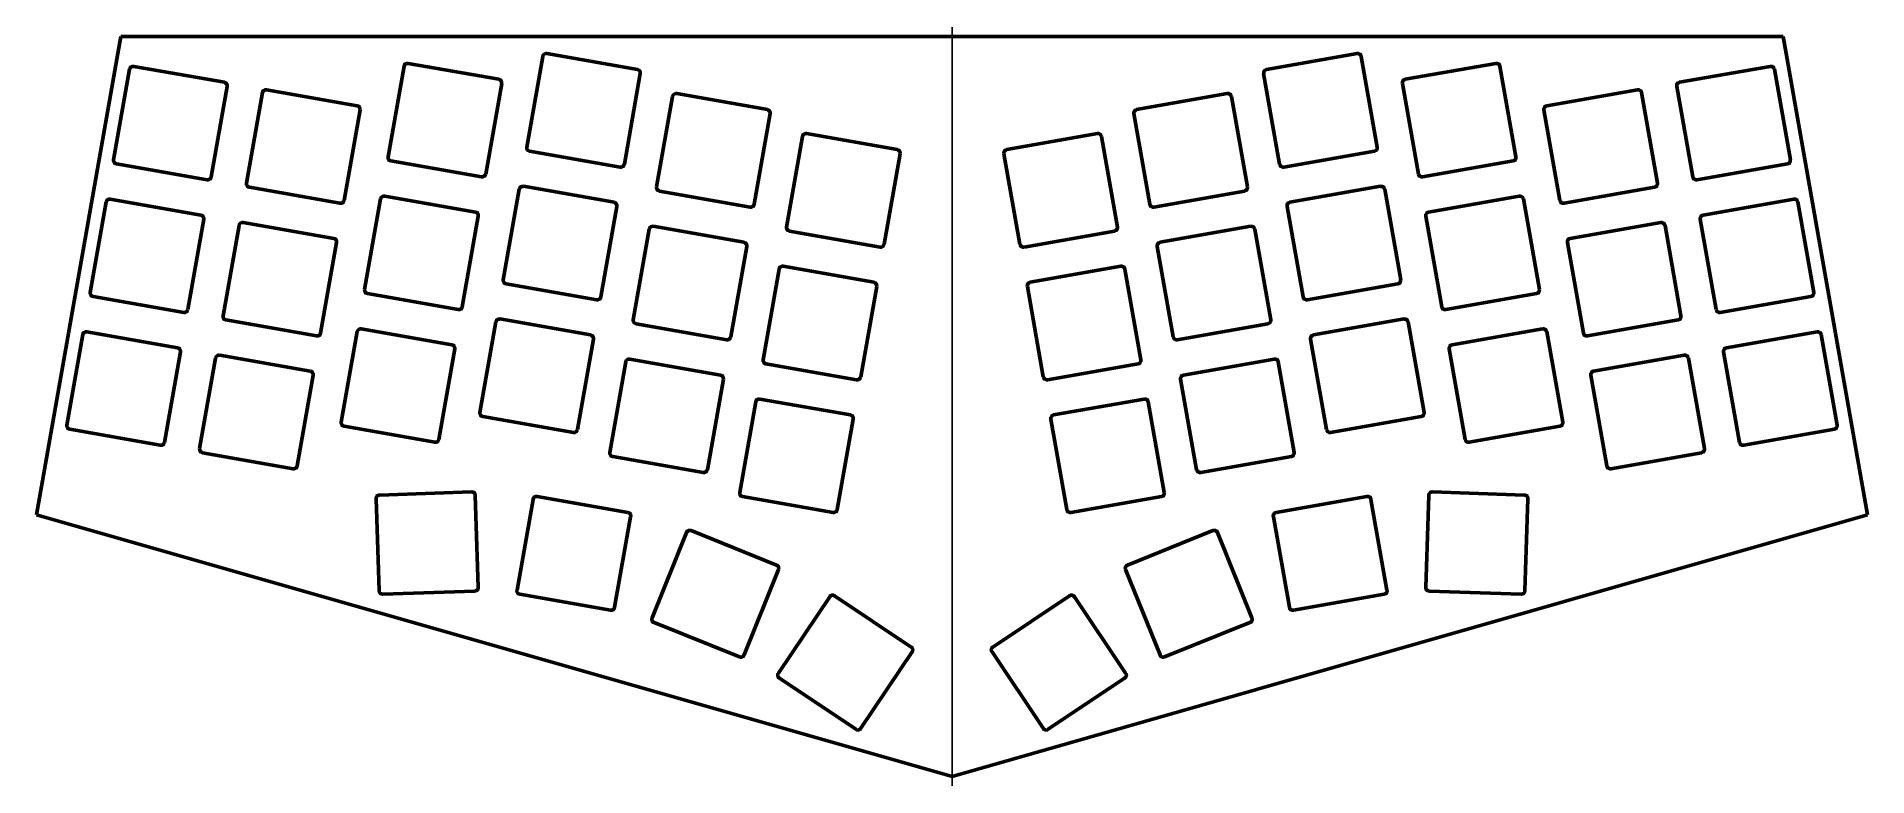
# Model space of a CAD drawing. Header units: millimetres. Extents: x -12 to 247, y -105 to 0.
import ezdxf

# ---------------------------------------------------------------- set-up
doc = ezdxf.new("R2010")
doc.units = ezdxf.units.MM
doc.linetypes.add('K5LT_BASIC', pattern=[0])
doc.layers.add('Слой 1', color=7, linetype='Continuous')

# ---------------------------------------------------------------- blocks, each defined once
blk = doc.blocks.new('U0')
at = {"layer": 'Слой 1', "color": 150, "linetype": 'K5LT_BASIC', "lineweight": 60, "true_color": 0x0080ff}
for p, q in [((11.29, -25.22), (-1.51, -22.97)), ((-2.09, -23.37), (-4.35, -36.17)), ((9.44, -38.6), (11.7, -25.8)), ((-3.94, -36.75), (8.86, -39.01))]:
    blk.add_line(p, q, dxfattribs=at)
for centre, start, end in [((-1.6, -23.46), 80, 170), ((11.2, -25.72), 350, 80), ((-3.86, -36.26), 170, 260), ((8.95, -38.52), 260, 350)]:
    blk.add_arc(centre, 0.5, start, end, dxfattribs=at)
blk = doc.blocks.new('U1')
at = {"layer": 'Слой 1', "color": 150, "linetype": 'K5LT_BASIC', "lineweight": 60, "true_color": 0x0080ff}
for p, q in [((16.67, -26.68), (14.41, -39.48)), ((30.05, -28.53), (17.25, -26.27)), ((28.2, -41.91), (30.46, -29.11)), ((14.82, -40.06), (27.62, -42.32))]:
    blk.add_line(p, q, dxfattribs=at)
for centre, start, end in [((17.16, -26.77), 80, 170), ((29.97, -29.02), 350, 80), ((14.91, -39.57), 170, 260), ((27.71, -41.83), 260, 350)]:
    blk.add_arc(centre, 0.5, start, end, dxfattribs=at)
blk = doc.blocks.new('U2')
at = {"layer": 'Слой 1', "color": 150, "linetype": 'K5LT_BASIC', "lineweight": 60, "true_color": 0x0080ff}
for p, q in [((36.67, -22.95), (34.41, -35.75)), ((50.05, -24.8), (37.25, -22.55)), ((48.2, -38.19), (50.46, -25.38)), ((34.82, -36.33), (47.62, -38.59))]:
    blk.add_line(p, q, dxfattribs=at)
for centre, start, end in [((37.16, -23.04), 80, 170), ((49.97, -25.3), 350, 80), ((34.91, -35.84), 170, 260), ((47.71, -38.1), 260, 350)]:
    blk.add_arc(centre, 0.5, start, end, dxfattribs=at)
blk = doc.blocks.new('U3')
at = {"layer": 'Слой 1', "color": 150, "linetype": 'K5LT_BASIC', "lineweight": 60, "true_color": 0x0080ff}
for p, q in [((56.26, -21.57), (54, -34.37)), ((69.64, -23.42), (56.84, -21.16)), ((67.79, -36.8), (70.05, -24)), ((54.41, -34.95), (67.21, -37.21))]:
    blk.add_line(p, q, dxfattribs=at)
for centre, start, end in [((56.75, -21.66), 80, 170), ((69.55, -23.91), 350, 80), ((54.49, -34.46), 170, 260), ((67.3, -36.72), 260, 350)]:
    blk.add_arc(centre, 0.5, start, end, dxfattribs=at)
blk = doc.blocks.new('U4')
at = {"layer": 'Слой 1', "color": 150, "linetype": 'K5LT_BASIC', "lineweight": 60, "true_color": 0x0080ff}
for p, q in [((74.61, -27.22), (72.35, -40.03)), ((87.99, -29.07), (75.19, -26.82)), ((86.14, -42.46), (88.39, -29.65)), ((72.75, -40.6), (85.56, -42.86))]:
    blk.add_line(p, q, dxfattribs=at)
for centre, start, end in [((75.1, -27.31), 80, 170), ((87.9, -29.57), 350, 80), ((72.84, -40.11), 170, 260), ((85.64, -42.37), 260, 350)]:
    blk.add_arc(centre, 0.5, start, end, dxfattribs=at)
blk = doc.blocks.new('U5')
at = {"layer": 'Слой 1', "color": 150, "linetype": 'K5LT_BASIC', "lineweight": 60, "true_color": 0x0080ff}
for p, q in [((92.95, -32.88), (90.7, -45.68)), ((106.34, -34.73), (93.53, -32.47)), ((104.48, -48.11), (106.74, -35.31)), ((91.1, -46.26), (103.9, -48.52))]:
    blk.add_line(p, q, dxfattribs=at)
for centre, start, end in [((93.45, -32.96), 80, 170), ((106.25, -35.22), 350, 80), ((91.19, -45.77), 170, 260), ((103.99, -48.02), 260, 350)]:
    blk.add_arc(centre, 0.5, start, end, dxfattribs=at)
blk = doc.blocks.new('U6')
at = {"color": 150, "linetype": 'K5LT_BASIC', "lineweight": 60, "true_color": 0x0080ff}
for p, q in [((1.22, -4.61), (-1.04, -17.41)), ((14.6, -6.46), (1.8, -4.21)), ((12.75, -19.84), (15.01, -7.04)), ((-0.63, -17.99), (12.17, -20.25))]:
    blk.add_line(p, q, dxfattribs=at)
for centre, start, end in [((1.71, -4.7), 80, 170), ((14.51, -6.95), 350, 80), ((-0.55, -17.5), 170, 260), ((12.26, -19.76), 260, 350)]:
    blk.add_arc(centre, 0.5, start, end, dxfattribs=at)
blk = doc.blocks.new('U7')
at = {"color": 150, "linetype": 'K5LT_BASIC', "lineweight": 60, "true_color": 0x0080ff}
for p, q in [((33.36, -9.77), (20.56, -7.51)), ((19.98, -7.92), (17.72, -20.72)), ((31.51, -23.15), (33.77, -10.35)), ((18.13, -21.3), (30.93, -23.56))]:
    blk.add_line(p, q, dxfattribs=at)
for centre, start, end in [((20.47, -8.01), 80, 170), ((33.27, -10.26), 350, 80), ((18.21, -20.81), 170, 260), ((31.02, -23.07), 260, 350)]:
    blk.add_arc(centre, 0.5, start, end, dxfattribs=at)
blk = doc.blocks.new('U8')
at = {"color": 150, "linetype": 'K5LT_BASIC', "lineweight": 60, "true_color": 0x0080ff}
for p, q in [((39.98, -4.19), (37.72, -16.99)), ((53.36, -6.04), (40.56, -3.79)), ((51.51, -19.43), (53.77, -6.62)), ((38.13, -17.57), (50.93, -19.83))]:
    blk.add_line(p, q, dxfattribs=at)
for centre, start, end in [((40.47, -4.28), 80, 170), ((53.27, -6.54), 350, 80), ((38.21, -17.08), 170, 260), ((51.02, -19.34), 260, 350)]:
    blk.add_arc(centre, 0.5, start, end, dxfattribs=at)
blk = doc.blocks.new('U9')
at = {"color": 150, "linetype": 'K5LT_BASIC', "lineweight": 60, "true_color": 0x0080ff}
for p, q in [((72.95, -4.66), (60.15, -2.4)), ((59.57, -2.81), (57.31, -15.61)), ((71.1, -18.04), (73.35, -5.24)), ((57.72, -16.19), (70.52, -18.45))]:
    blk.add_line(p, q, dxfattribs=at)
for centre, start, end in [((60.06, -2.9), 80, 170), ((72.86, -5.15), 350, 80), ((57.8, -15.7), 170, 260), ((70.6, -17.96), 260, 350)]:
    blk.add_arc(centre, 0.5, start, end, dxfattribs=at)
blk = doc.blocks.new('U10')
at = {"color": 150, "linetype": 'K5LT_BASIC', "lineweight": 60, "true_color": 0x0080ff}
for p, q in [((77.91, -8.46), (75.66, -21.26)), ((91.3, -10.31), (78.49, -8.06)), ((89.44, -23.7), (91.7, -10.89)), ((76.06, -21.84), (88.86, -24.1))]:
    blk.add_line(p, q, dxfattribs=at)
for centre, start, end in [((78.41, -8.55), 80, 170), ((91.21, -10.81), 350, 80), ((76.15, -21.35), 170, 260), ((88.95, -23.61), 260, 350)]:
    blk.add_arc(centre, 0.5, start, end, dxfattribs=at)
blk = doc.blocks.new('U11')
at = {"color": 150, "linetype": 'K5LT_BASIC', "lineweight": 60, "true_color": 0x0080ff}
for p, q in [((96.26, -14.12), (94, -26.92)), ((109.64, -15.97), (96.84, -13.71)), ((107.79, -29.35), (110.05, -16.55)), ((94.41, -27.5), (107.21, -29.75))]:
    blk.add_line(p, q, dxfattribs=at)
for centre, start, end in [((96.75, -14.2), 80, 170), ((109.56, -16.46), 350, 80), ((94.5, -27), 170, 260), ((107.3, -29.26), 260, 350)]:
    blk.add_arc(centre, 0.5, start, end, dxfattribs=at)
blk = doc.blocks.new('U12')
at = {"color": 150, "linetype": 'K5LT_BASIC', "lineweight": 60, "true_color": 0x0080ff}
for p, q in [((-5.4, -42.13), (-7.66, -54.93)), ((7.98, -43.98), (-4.82, -41.73)), ((6.13, -57.37), (8.39, -44.56)), ((-7.25, -55.51), (5.55, -57.77))]:
    blk.add_line(p, q, dxfattribs=at)
for centre, start, end in [((-4.91, -42.22), 80, 170), ((7.9, -44.48), 350, 80), ((-7.16, -55.02), 170, 260), ((5.64, -57.28), 260, 350)]:
    blk.add_arc(centre, 0.5, start, end, dxfattribs=at)
blk = doc.blocks.new('U13')
at = {"color": 150, "linetype": 'K5LT_BASIC', "lineweight": 60, "true_color": 0x0080ff}
for p, q in [((13.36, -45.44), (11.11, -58.24)), ((26.74, -47.29), (13.94, -45.03)), ((24.89, -60.67), (27.15, -47.87)), ((11.51, -58.82), (24.31, -61.08))]:
    blk.add_line(p, q, dxfattribs=at)
for centre, start, end in [((13.85, -45.53), 80, 170), ((26.66, -47.78), 350, 80), ((11.6, -58.33), 170, 260), ((24.4, -60.59), 260, 350)]:
    blk.add_arc(centre, 0.5, start, end, dxfattribs=at)
blk = doc.blocks.new('U14')
at = {"color": 150, "linetype": 'K5LT_BASIC', "lineweight": 60, "true_color": 0x0080ff}
for p, q in [((46.75, -43.56), (33.94, -41.31)), ((33.36, -41.71), (31.11, -54.52)), ((44.89, -56.95), (47.15, -44.14)), ((31.51, -55.09), (44.31, -57.35))]:
    blk.add_line(p, q, dxfattribs=at)
for centre, start, end in [((33.86, -41.8), 80, 170), ((46.66, -44.06), 350, 80), ((31.6, -54.6), 170, 260), ((44.4, -56.86), 260, 350)]:
    blk.add_arc(centre, 0.5, start, end, dxfattribs=at)
blk = doc.blocks.new('U15')
at = {"color": 150, "linetype": 'K5LT_BASIC', "lineweight": 60, "true_color": 0x0080ff}
for p, q in [((52.95, -40.33), (50.69, -53.13)), ((66.33, -42.18), (53.53, -39.92)), ((64.48, -55.56), (66.74, -42.76)), ((51.1, -53.71), (63.9, -55.97))]:
    blk.add_line(p, q, dxfattribs=at)
for centre, start, end in [((53.44, -40.42), 80, 170), ((66.25, -42.67), 350, 80), ((51.19, -53.22), 170, 260), ((63.99, -55.48), 260, 350)]:
    blk.add_arc(centre, 0.5, start, end, dxfattribs=at)
blk = doc.blocks.new('U16')
at = {"color": 150, "linetype": 'K5LT_BASIC', "lineweight": 60, "true_color": 0x0080ff}
for p, q in [((71.3, -45.98), (69.04, -58.79)), ((84.68, -47.84), (71.88, -45.58)), ((82.83, -61.22), (85.09, -48.41)), ((69.45, -59.37), (82.25, -61.62))]:
    blk.add_line(p, q, dxfattribs=at)
for centre, start, end in [((71.79, -46.07), 80, 170), ((84.59, -48.33), 350, 80), ((69.53, -58.87), 170, 260), ((82.34, -61.13), 260, 350)]:
    blk.add_arc(centre, 0.5, start, end, dxfattribs=at)
blk = doc.blocks.new('U17')
at = {"color": 150, "linetype": 'K5LT_BASIC', "lineweight": 60, "true_color": 0x0080ff}
for p, q in [((89.65, -51.64), (87.39, -64.44)), ((103.03, -53.49), (90.22, -51.23)), ((101.18, -66.87), (103.43, -54.07)), ((87.79, -65.02), (100.6, -67.28))]:
    blk.add_line(p, q, dxfattribs=at)
for centre, start, end in [((90.14, -51.72), 80, 170), ((102.94, -53.98), 350, 80), ((87.88, -64.53), 170, 260), ((100.68, -66.78), 260, 350)]:
    blk.add_arc(centre, 0.5, start, end, dxfattribs=at)
blk = doc.blocks.new('U18')
at = {"layer": 'Слой 1', "color": 150, "linetype": 'K5LT_BASIC', "lineweight": 60, "true_color": 0x0080ff}
for p, q in [((223.47, -25.22), (236.27, -22.97)), ((225.32, -38.6), (223.06, -25.8)), ((236.85, -23.37), (239.11, -36.17)), ((238.7, -36.75), (225.9, -39.01))]:
    blk.add_line(p, q, dxfattribs=at)
for centre, start, end in [((236.36, -23.46), 10, 100), ((223.55, -25.72), 100, 190), ((238.61, -36.26), 280, 10), ((225.81, -38.52), 190, 280)]:
    blk.add_arc(centre, 0.5, start, end, dxfattribs=at)
blk = doc.blocks.new('U19')
at = {"layer": 'Слой 1', "color": 150, "linetype": 'K5LT_BASIC', "lineweight": 60, "true_color": 0x0080ff}
for p, q in [((204.71, -28.53), (217.51, -26.27)), ((218.09, -26.68), (220.34, -39.48)), ((206.56, -41.91), (204.3, -29.11)), ((219.94, -40.06), (207.14, -42.32))]:
    blk.add_line(p, q, dxfattribs=at)
for centre, start, end in [((217.59, -26.77), 10, 100), ((204.79, -29.02), 100, 190), ((219.85, -39.57), 280, 10), ((207.05, -41.83), 190, 280)]:
    blk.add_arc(centre, 0.5, start, end, dxfattribs=at)
blk = doc.blocks.new('U20')
at = {"layer": 'Слой 1', "color": 150, "linetype": 'K5LT_BASIC', "lineweight": 60, "true_color": 0x0080ff}
for p, q in [((184.7, -24.8), (197.51, -22.55)), ((198.09, -22.95), (200.34, -35.75)), ((186.56, -38.19), (184.3, -25.38)), ((199.94, -36.33), (187.14, -38.59))]:
    blk.add_line(p, q, dxfattribs=at)
for centre, start, end in [((197.59, -23.04), 10, 100), ((184.79, -25.3), 100, 190), ((199.85, -35.84), 280, 10), ((187.05, -38.1), 190, 280)]:
    blk.add_arc(centre, 0.5, start, end, dxfattribs=at)
blk = doc.blocks.new('U21')
at = {"layer": 'Слой 1', "color": 150, "linetype": 'K5LT_BASIC', "lineweight": 60, "true_color": 0x0080ff}
for p, q in [((165.12, -23.42), (177.92, -21.16)), ((178.5, -21.57), (180.76, -34.37)), ((166.97, -36.8), (164.71, -24)), ((180.35, -34.95), (167.55, -37.21))]:
    blk.add_line(p, q, dxfattribs=at)
for centre, start, end in [((178.01, -21.66), 10, 100), ((165.2, -23.91), 100, 190), ((180.26, -34.46), 280, 10), ((167.46, -36.72), 190, 280)]:
    blk.add_arc(centre, 0.5, start, end, dxfattribs=at)
blk = doc.blocks.new('U22')
at = {"layer": 'Слой 1', "color": 150, "linetype": 'K5LT_BASIC', "lineweight": 60, "true_color": 0x0080ff}
for p, q in [((146.77, -29.07), (159.57, -26.82)), ((160.15, -27.22), (162.41, -40.03)), ((148.62, -42.46), (146.36, -29.65)), ((162, -40.6), (149.2, -42.86))]:
    blk.add_line(p, q, dxfattribs=at)
for centre, start, end in [((159.66, -27.31), 10, 100), ((146.86, -29.57), 100, 190), ((161.92, -40.11), 280, 10), ((149.11, -42.37), 190, 280)]:
    blk.add_arc(centre, 0.5, start, end, dxfattribs=at)
blk = doc.blocks.new('U23')
at = {"layer": 'Слой 1', "color": 150, "linetype": 'K5LT_BASIC', "lineweight": 60, "true_color": 0x0080ff}
for p, q in [((128.42, -34.73), (141.23, -32.47)), ((141.8, -32.88), (144.06, -45.68)), ((130.27, -48.11), (128.02, -35.31)), ((143.66, -46.26), (130.85, -48.52))]:
    blk.add_line(p, q, dxfattribs=at)
for centre, start, end in [((141.31, -32.96), 10, 100), ((128.51, -35.22), 100, 190), ((143.57, -45.77), 280, 10), ((130.77, -48.02), 190, 280)]:
    blk.add_arc(centre, 0.5, start, end, dxfattribs=at)
blk = doc.blocks.new('U24')
at = {"color": 150, "linetype": 'K5LT_BASIC', "lineweight": 60, "true_color": 0x0080ff}
for p, q in [((220.16, -6.46), (232.96, -4.21)), ((233.54, -4.61), (235.8, -17.41)), ((222.01, -19.84), (219.75, -7.04)), ((235.39, -17.99), (222.59, -20.25))]:
    blk.add_line(p, q, dxfattribs=at)
for centre, start, end in [((233.05, -4.7), 10, 100), ((220.24, -6.95), 100, 190), ((235.3, -17.5), 280, 10), ((222.5, -19.76), 190, 280)]:
    blk.add_arc(centre, 0.5, start, end, dxfattribs=at)
blk = doc.blocks.new('U25')
at = {"color": 150, "linetype": 'K5LT_BASIC', "lineweight": 60, "true_color": 0x0080ff}
for p, q in [((201.4, -9.77), (214.2, -7.51)), ((214.78, -7.92), (217.04, -20.72)), ((203.25, -23.15), (200.99, -10.35)), ((216.63, -21.3), (203.83, -23.56))]:
    blk.add_line(p, q, dxfattribs=at)
for centre, start, end in [((214.29, -8.01), 10, 100), ((201.48, -10.26), 100, 190), ((203.74, -23.07), 190, 280), ((216.54, -20.81), 280, 10)]:
    blk.add_arc(centre, 0.5, start, end, dxfattribs=at)
blk = doc.blocks.new('U26')
at = {"color": 150, "linetype": 'K5LT_BASIC', "lineweight": 60, "true_color": 0x0080ff}
for p, q in [((181.4, -6.04), (194.2, -3.79)), ((194.78, -4.19), (197.04, -16.99)), ((183.25, -19.43), (180.99, -6.62)), ((196.63, -17.57), (183.83, -19.83))]:
    blk.add_line(p, q, dxfattribs=at)
for centre, start, end in [((194.29, -4.28), 10, 100), ((181.48, -6.54), 100, 190), ((196.54, -17.08), 280, 10), ((183.74, -19.34), 190, 280)]:
    blk.add_arc(centre, 0.5, start, end, dxfattribs=at)
blk = doc.blocks.new('U27')
at = {"color": 150, "linetype": 'K5LT_BASIC', "lineweight": 60, "true_color": 0x0080ff}
for p, q in [((161.81, -4.66), (174.61, -2.4)), ((175.19, -2.81), (177.45, -15.61)), ((163.66, -18.04), (161.4, -5.24)), ((177.04, -16.19), (164.24, -18.45))]:
    blk.add_line(p, q, dxfattribs=at)
for centre, start, end in [((174.7, -2.9), 10, 100), ((161.9, -5.15), 100, 190), ((164.15, -17.96), 190, 280), ((176.96, -15.7), 280, 10)]:
    blk.add_arc(centre, 0.5, start, end, dxfattribs=at)
blk = doc.blocks.new('U28')
at = {"color": 150, "linetype": 'K5LT_BASIC', "lineweight": 60, "true_color": 0x0080ff}
for p, q in [((143.46, -10.31), (156.26, -8.06)), ((156.84, -8.46), (159.1, -21.26)), ((145.31, -23.7), (143.06, -10.89)), ((158.7, -21.84), (145.89, -24.1))]:
    blk.add_line(p, q, dxfattribs=at)
for centre, start, end in [((143.55, -10.81), 100, 190), ((156.35, -8.55), 10, 100), ((158.61, -21.35), 280, 10), ((145.81, -23.61), 190, 280)]:
    blk.add_arc(centre, 0.5, start, end, dxfattribs=at)
blk = doc.blocks.new('U29')
at = {"color": 150, "linetype": 'K5LT_BASIC', "lineweight": 60, "true_color": 0x0080ff}
for p, q in [((125.11, -15.97), (137.92, -13.71)), ((138.5, -14.12), (140.75, -26.92)), ((126.97, -29.35), (124.71, -16.55)), ((140.35, -27.5), (127.55, -29.75))]:
    blk.add_line(p, q, dxfattribs=at)
for centre, start, end in [((138, -14.2), 10, 100), ((125.2, -16.46), 100, 190), ((140.26, -27), 280, 10), ((127.46, -29.26), 190, 280)]:
    blk.add_arc(centre, 0.5, start, end, dxfattribs=at)
blk = doc.blocks.new('U30')
at = {"color": 150, "linetype": 'K5LT_BASIC', "lineweight": 60, "true_color": 0x0080ff}
for p, q in [((226.77, -43.98), (239.58, -41.73)), ((240.16, -42.13), (242.41, -54.93)), ((228.63, -57.37), (226.37, -44.56)), ((242.01, -55.51), (229.21, -57.77))]:
    blk.add_line(p, q, dxfattribs=at)
for centre, start, end in [((239.66, -42.22), 10, 100), ((226.86, -44.48), 100, 190), ((241.92, -55.02), 280, 10), ((229.12, -57.28), 190, 280)]:
    blk.add_arc(centre, 0.5, start, end, dxfattribs=at)
blk = doc.blocks.new('U31')
at = {"color": 150, "linetype": 'K5LT_BASIC', "lineweight": 60, "true_color": 0x0080ff}
for p, q in [((208.01, -47.29), (220.82, -45.03)), ((221.4, -45.44), (223.65, -58.24)), ((209.87, -60.67), (207.61, -47.87)), ((223.25, -58.82), (210.44, -61.08))]:
    blk.add_line(p, q, dxfattribs=at)
for centre, start, end in [((220.9, -45.53), 10, 100), ((208.1, -47.78), 100, 190), ((223.16, -58.33), 280, 10), ((210.36, -60.59), 190, 280)]:
    blk.add_arc(centre, 0.5, start, end, dxfattribs=at)
blk = doc.blocks.new('U32')
at = {"color": 150, "linetype": 'K5LT_BASIC', "lineweight": 60, "true_color": 0x0080ff}
for p, q in [((188.01, -43.56), (200.81, -41.31)), ((201.39, -41.71), (203.65, -54.52)), ((189.86, -56.95), (187.61, -44.14)), ((203.25, -55.09), (190.44, -57.35))]:
    blk.add_line(p, q, dxfattribs=at)
for centre, start, end in [((200.9, -41.8), 10, 100), ((188.1, -44.06), 100, 190), ((203.16, -54.6), 280, 10), ((190.36, -56.86), 190, 280)]:
    blk.add_arc(centre, 0.5, start, end, dxfattribs=at)
blk = doc.blocks.new('U33')
at = {"color": 150, "linetype": 'K5LT_BASIC', "lineweight": 60, "true_color": 0x0080ff}
for p, q in [((168.42, -42.18), (181.23, -39.92)), ((181.81, -40.33), (184.06, -53.13)), ((170.28, -55.56), (168.02, -42.76)), ((183.66, -53.71), (170.86, -55.97))]:
    blk.add_line(p, q, dxfattribs=at)
for centre, start, end in [((181.31, -40.42), 10, 100), ((168.51, -42.67), 100, 190), ((183.57, -53.22), 280, 10), ((170.77, -55.48), 190, 280)]:
    blk.add_arc(centre, 0.5, start, end, dxfattribs=at)
blk = doc.blocks.new('U34')
at = {"color": 150, "linetype": 'K5LT_BASIC', "lineweight": 60, "true_color": 0x0080ff}
for p, q in [((150.08, -47.84), (162.88, -45.58)), ((163.46, -45.98), (165.72, -58.79)), ((151.93, -61.22), (149.67, -48.41)), ((165.31, -59.37), (152.51, -61.62))]:
    blk.add_line(p, q, dxfattribs=at)
for centre, start, end in [((162.97, -46.07), 10, 100), ((150.16, -48.33), 100, 190), ((165.22, -58.87), 280, 10), ((152.42, -61.13), 190, 280)]:
    blk.add_arc(centre, 0.5, start, end, dxfattribs=at)
blk = doc.blocks.new('U35')
at = {"color": 150, "linetype": 'K5LT_BASIC', "lineweight": 60, "true_color": 0x0080ff}
for p, q in [((131.73, -53.49), (144.53, -51.23)), ((145.11, -51.64), (147.37, -64.44)), ((133.58, -66.87), (131.33, -54.07)), ((146.96, -65.02), (134.16, -67.28))]:
    blk.add_line(p, q, dxfattribs=at)
for centre, start, end in [((144.62, -51.72), 10, 100), ((131.82, -53.98), 100, 190), ((146.88, -64.53), 280, 10), ((134.07, -66.78), 190, 280)]:
    blk.add_arc(centre, 0.5, start, end, dxfattribs=at)

msp = doc.modelspace()

# ---------------------------------------------------------------- linework, layer by layer
at = {"color": 150, "linetype": 'K5LT_BASIC', "lineweight": 60, "true_color": 0x0080ff}
for p, q in [((0, 0), (-11.92, -67.6)), ((117.38, 0), (0, 0)), ((117.38, 0), (234.76, 0)), ((234.76, 0), (246.68, -67.6)), ((36.51, -64.81), (49.5, -64.37)), ((198.25, -64.81), (185.26, -64.37)), ((36.46, -78.32), (36.03, -65.33)), ((50.02, -64.86), (50.45, -77.85)), ((58.2, -65.44), (55.94, -78.24)), ((71.58, -67.29), (58.78, -65.03)), ((163.18, -67.29), (175.98, -65.03)), ((176.56, -65.44), (178.82, -78.24)), ((184.74, -64.86), (184.3, -77.85)), ((198.29, -78.32), (198.73, -65.33)), ((117.38, -104.58), (-11.92, -67.6)), ((69.73, -80.67), (71.98, -67.87)), ((117.38, -104.58), (246.68, -67.6)), ((165.03, -80.67), (162.77, -67.87)), ((79.87, -70.12), (75.01, -82.18)), ((92.58, -74.7), (80.52, -69.84)), ((142.18, -74.7), (154.24, -69.84)), ((154.89, -70.12), (159.75, -82.18)), ((88, -87.41), (92.85, -75.35)), ((146.76, -87.41), (141.9, -75.35)), ((49.97, -78.37), (36.98, -78.8)), ((56.34, -78.82), (69.15, -81.07)), ((100.1, -79.18), (92.86, -89.98)), ((111.59, -86.29), (100.79, -79.05)), ((123.17, -86.29), (133.96, -79.05)), ((134.66, -79.18), (141.9, -89.98)), ((178.41, -78.82), (165.61, -81.07)), ((184.79, -78.37), (197.78, -78.8)), ((75.29, -82.83), (87.35, -87.68)), ((159.47, -82.83), (147.41, -87.68)), ((104.49, -97.78), (111.73, -86.98)), ((130.27, -97.78), (123.03, -86.98)), ((93, -90.67), (103.79, -97.91)), ((141.76, -90.67), (130.96, -97.91))]:
    msp.add_line(p, q, dxfattribs=at)
at = {"color": 232, "true_color": 0xc52b79}
msp.add_xline((117.38, 0), (0, 1), dxfattribs=at)
at = {"color": 150, "linetype": 'K5LT_BASIC', "lineweight": 60, "true_color": 0x0080ff}
for points in [[(49.5, -64.37), (49.56, -64.37), (49.63, -64.37), (49.75, -64.4), (49.8, -64.43), (49.89, -64.5), (49.93, -64.54), (49.99, -64.64), (50, -64.69), (50.02, -64.77), (50.02, -64.82), (50.02, -64.86)], [(185.26, -64.37), (185.19, -64.37), (185.13, -64.37), (185.01, -64.4), (184.96, -64.43), (184.87, -64.5), (184.83, -64.54), (184.77, -64.64), (184.76, -64.69), (184.74, -64.77), (184.74, -64.82), (184.74, -64.86)], [(36.03, -65.33), (36.02, -65.27), (36.02, -65.2), (36.06, -65.08), (36.08, -65.03), (36.15, -64.94), (36.19, -64.9), (36.3, -64.84), (36.34, -64.83), (36.42, -64.81), (36.47, -64.81), (36.51, -64.81)], [(58.78, -65.03), (58.72, -65.02), (58.65, -65.01), (58.52, -65.02), (58.47, -65.04), (58.38, -65.1), (58.33, -65.14), (58.26, -65.23), (58.24, -65.27), (58.21, -65.35), (58.2, -65.39), (58.2, -65.44)], [(175.98, -65.03), (176.04, -65.02), (176.11, -65.01), (176.23, -65.02), (176.29, -65.04), (176.38, -65.1), (176.43, -65.14), (176.5, -65.23), (176.52, -65.27), (176.55, -65.35), (176.55, -65.39), (176.56, -65.44)], [(198.73, -65.33), (198.73, -65.27), (198.74, -65.2), (198.7, -65.08), (198.68, -65.03), (198.61, -64.94), (198.56, -64.9), (198.46, -64.84), (198.42, -64.83), (198.33, -64.81), (198.29, -64.81), (198.25, -64.81)], [(71.98, -67.87), (71.99, -67.81), (72.01, -67.74), (71.99, -67.62), (71.97, -67.56), (71.92, -67.47), (71.88, -67.42), (71.79, -67.35), (71.74, -67.33), (71.66, -67.3), (71.62, -67.29), (71.58, -67.29)], [(80.52, -69.84), (80.46, -69.82), (80.4, -69.8), (80.27, -69.79), (80.22, -69.79), (80.11, -69.83), (80.06, -69.85), (79.97, -69.93), (79.94, -69.97), (79.9, -70.04), (79.88, -70.08), (79.87, -70.12)], [(154.24, -69.84), (154.3, -69.82), (154.36, -69.8), (154.49, -69.79), (154.54, -69.79), (154.65, -69.83), (154.7, -69.85), (154.79, -69.93), (154.82, -69.97), (154.86, -70.04), (154.88, -70.08), (154.89, -70.12)], [(162.77, -67.87), (162.76, -67.81), (162.75, -67.74), (162.77, -67.62), (162.79, -67.56), (162.84, -67.47), (162.88, -67.42), (162.97, -67.35), (163.01, -67.33), (163.09, -67.3), (163.14, -67.29), (163.18, -67.29)], [(92.85, -75.35), (92.88, -75.29), (92.9, -75.23), (92.91, -75.1), (92.9, -75.05), (92.87, -74.94), (92.84, -74.89), (92.77, -74.8), (92.73, -74.77), (92.66, -74.73), (92.62, -74.71), (92.58, -74.7)], [(141.9, -75.35), (141.88, -75.29), (141.86, -75.23), (141.85, -75.1), (141.85, -75.05), (141.89, -74.94), (141.92, -74.89), (141.99, -74.8), (142.03, -74.77), (142.1, -74.73), (142.14, -74.71), (142.18, -74.7)], [(36.98, -78.8), (36.92, -78.81), (36.85, -78.81), (36.73, -78.77), (36.68, -78.75), (36.59, -78.68), (36.55, -78.64), (36.5, -78.53), (36.48, -78.49), (36.47, -78.41), (36.46, -78.36), (36.46, -78.32)], [(50.45, -77.85), (50.46, -77.91), (50.46, -77.98), (50.42, -78.1), (50.4, -78.15), (50.33, -78.24), (50.29, -78.28), (50.19, -78.33), (50.14, -78.35), (50.06, -78.36), (50.01, -78.37), (49.97, -78.37)], [(55.94, -78.24), (55.93, -78.3), (55.92, -78.36), (55.93, -78.49), (55.95, -78.54), (56.01, -78.64), (56.04, -78.68), (56.14, -78.76), (56.18, -78.77), (56.26, -78.8), (56.3, -78.81), (56.34, -78.82)], [(100.79, -79.05), (100.74, -79.01), (100.69, -78.98), (100.57, -78.94), (100.51, -78.93), (100.4, -78.95), (100.34, -78.96), (100.24, -79.02), (100.21, -79.05), (100.15, -79.11), (100.12, -79.15), (100.1, -79.18)], [(133.96, -79.05), (134.01, -79.01), (134.07, -78.98), (134.19, -78.94), (134.25, -78.93), (134.36, -78.95), (134.42, -78.96), (134.52, -79.02), (134.55, -79.05), (134.61, -79.11), (134.63, -79.15), (134.66, -79.18)], [(178.82, -78.24), (178.83, -78.3), (178.84, -78.36), (178.82, -78.49), (178.81, -78.54), (178.75, -78.64), (178.71, -78.68), (178.62, -78.76), (178.58, -78.77), (178.5, -78.8), (178.45, -78.81), (178.41, -78.82)], [(184.3, -77.85), (184.3, -77.91), (184.3, -77.98), (184.33, -78.1), (184.36, -78.15), (184.43, -78.24), (184.47, -78.28), (184.57, -78.33), (184.62, -78.35), (184.7, -78.36), (184.74, -78.37), (184.79, -78.37)], [(197.78, -78.8), (197.84, -78.81), (197.9, -78.81), (198.03, -78.77), (198.08, -78.75), (198.16, -78.68), (198.21, -78.64), (198.26, -78.53), (198.28, -78.49), (198.29, -78.41), (198.29, -78.36), (198.29, -78.32)], [(69.15, -81.07), (69.21, -81.08), (69.27, -81.1), (69.4, -81.08), (69.45, -81.06), (69.55, -81.01), (69.59, -80.97), (69.66, -80.88), (69.68, -80.83), (69.71, -80.75), (69.72, -80.71), (69.73, -80.67)], [(75.01, -82.18), (74.99, -82.24), (74.97, -82.3), (74.95, -82.43), (74.96, -82.48), (75, -82.58), (75.02, -82.64), (75.1, -82.73), (75.14, -82.75), (75.21, -82.8), (75.25, -82.82), (75.29, -82.83)], [(159.75, -82.18), (159.77, -82.24), (159.79, -82.3), (159.8, -82.43), (159.8, -82.48), (159.76, -82.58), (159.73, -82.64), (159.66, -82.73), (159.62, -82.75), (159.55, -82.8), (159.51, -82.82), (159.47, -82.83)], [(165.61, -81.07), (165.55, -81.08), (165.49, -81.1), (165.36, -81.08), (165.31, -81.06), (165.21, -81.01), (165.16, -80.97), (165.09, -80.88), (165.07, -80.83), (165.05, -80.75), (165.04, -80.71), (165.03, -80.67)], [(87.35, -87.68), (87.41, -87.71), (87.47, -87.73), (87.59, -87.74), (87.65, -87.74), (87.75, -87.7), (87.81, -87.67), (87.9, -87.6), (87.92, -87.56), (87.97, -87.49), (87.98, -87.45), (88, -87.41)], [(111.73, -86.98), (111.76, -86.93), (111.8, -86.88), (111.83, -86.75), (111.84, -86.7), (111.83, -86.59), (111.81, -86.53), (111.75, -86.43), (111.72, -86.39), (111.66, -86.33), (111.63, -86.31), (111.59, -86.29)], [(123.03, -86.98), (123, -86.93), (122.96, -86.88), (122.92, -86.75), (122.92, -86.7), (122.93, -86.59), (122.95, -86.53), (123, -86.43), (123.03, -86.39), (123.1, -86.33), (123.13, -86.31), (123.17, -86.29)], [(147.41, -87.68), (147.35, -87.71), (147.29, -87.73), (147.16, -87.74), (147.11, -87.74), (147, -87.7), (146.95, -87.67), (146.86, -87.6), (146.83, -87.56), (146.79, -87.49), (146.77, -87.45), (146.76, -87.41)], [(92.86, -89.98), (92.83, -90.03), (92.79, -90.08), (92.75, -90.21), (92.75, -90.26), (92.76, -90.37), (92.78, -90.43), (92.83, -90.53), (92.86, -90.57), (92.92, -90.62), (92.96, -90.65), (93, -90.67)], [(141.9, -89.98), (141.93, -90.03), (141.97, -90.08), (142.01, -90.21), (142.01, -90.26), (142, -90.37), (141.98, -90.43), (141.93, -90.53), (141.9, -90.57), (141.83, -90.62), (141.8, -90.65), (141.76, -90.67)], [(103.79, -97.91), (103.84, -97.95), (103.9, -97.98), (104.02, -98.02), (104.08, -98.02), (104.19, -98.01), (104.24, -98), (104.35, -97.94), (104.38, -97.91), (104.44, -97.85), (104.46, -97.81), (104.49, -97.78)], [(130.96, -97.91), (130.91, -97.95), (130.86, -97.98), (130.74, -98.02), (130.68, -98.02), (130.57, -98.01), (130.51, -98), (130.41, -97.94), (130.38, -97.91), (130.32, -97.85), (130.29, -97.81), (130.27, -97.78)]]:
    msp.add_open_spline(points, degree=3, knots=[0, 0, 0, 0, 0.268033, 0.268033, 0.472287, 0.472287, 0.66021, 0.66021, 0.8147, 0.8147, 1, 1, 1, 1], dxfattribs=at)

# ---------------------------------------------------------------- block references
for name in ['U9', 'U27', 'U6', 'U8', 'U26', 'U24', 'U7', 'U25', 'U10', 'U28', 'U11', 'U29', 'U14', 'U15', 'U33', 'U32', 'U12', 'U30', 'U13', 'U16', 'U34', 'U31', 'U17', 'U35']:
    msp.add_blockref(name, (0, 0))
at = {"layer": 'Слой 1'}
for name in ['U0', 'U2', 'U3', 'U21', 'U20', 'U18', 'U1', 'U4', 'U22', 'U19', 'U5', 'U23']:
    msp.add_blockref(name, (0, 0), dxfattribs=at)

doc.saveas('drawing.dxf')
